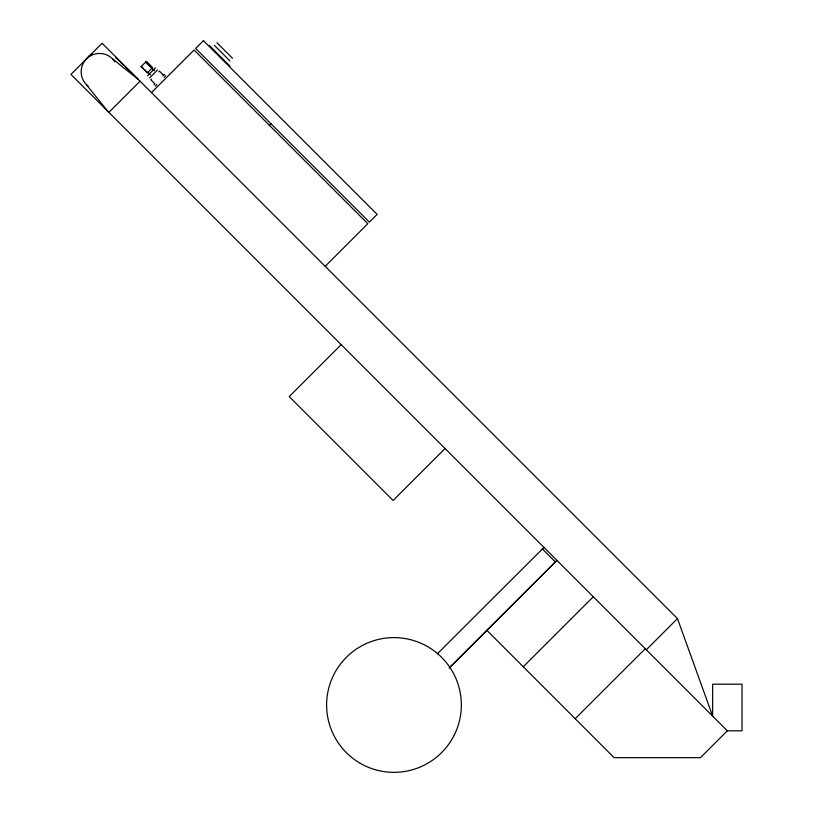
<?xml version="1.0" encoding="UTF-8"?>
<svg xmlns="http://www.w3.org/2000/svg" width="813" height="813" viewBox="0 0 813 813"><rect width="100%" height="100%" fill="white"/><g stroke="black" fill="none" stroke-linecap="round" stroke-linejoin="round"><path stroke-width="1.22" d="M141.076 66.646L146.32 61.402L152.549 67.642L147.305 72.885L141.147 66.575M108.891 112.336L140.06 81.168M147.539 75.772L155.435 67.875M149.612 77.845L157.509 69.948M151.452 79.125L150.812 79.765L154.968 83.922L154.084 84.806M158.799 71.778L159.439 71.148L163.586 75.304M162.956 75.934L164.47 74.42M155.385 86.107L156.909 84.582M164.246 77.235L165.771 75.711M151.482 92.601L194.083 50L367.811 223.727L325.21 266.318M269.408 125.324L270.973 123.769M341.175 344.631L289.225 396.581L393.116 500.483L445.067 448.532M437.343 653.815L543.958 547.423L542.403 548.978M449.274 667.849L556.946 560.411L449.345 667.91M523.267 666.751L593.317 596.772M575.187 718.722L645.268 648.713M646.305 649.76L677.473 618.591L102.133 43.252L70.965 74.42L727.34 730.796L742.035 730.796L742.035 684.19L712.645 684.19L712.645 716.101L677.473 618.591M727.34 730.796L700.471 757.655L614.079 757.655L486.855 630.309M112.651 58.953L138.495 79.613L125.182 66.747M115.416 57.306L123.413 65.03M216.939 42.723L232.528 58.312M214.347 45.325L229.927 60.914M209.154 45.325L229.927 66.107M151.96 68.221L154.46 70.721M145.608 62.113L153.505 70.009M147.895 72.296L150.385 74.796M141.33 66.392L143.118 68.17M144.897 69.948L147.57 72.621M542.342 548.917L555.391 561.966M86.432 84.684L107.326 110.781M88.221 86.29A18.364 18.364 0 0 1 87.113 58.292A18.364 18.364 0 0 1 114.907 61.768M86.269 59.237A18.364 18.364 0 0 1 92.367 53.536M203.433 40.65L195.638 48.445L369.366 222.162L377.161 214.378L203.433 40.65M152.356 67.825L146.127 61.595L152.295 67.896M360.291 763.326A67.377 67.377 0 0 0 461.347 704.973A67.377 67.377 0 0 0 360.291 646.63A67.377 67.377 0 0 0 360.291 763.326"/></g></svg>
